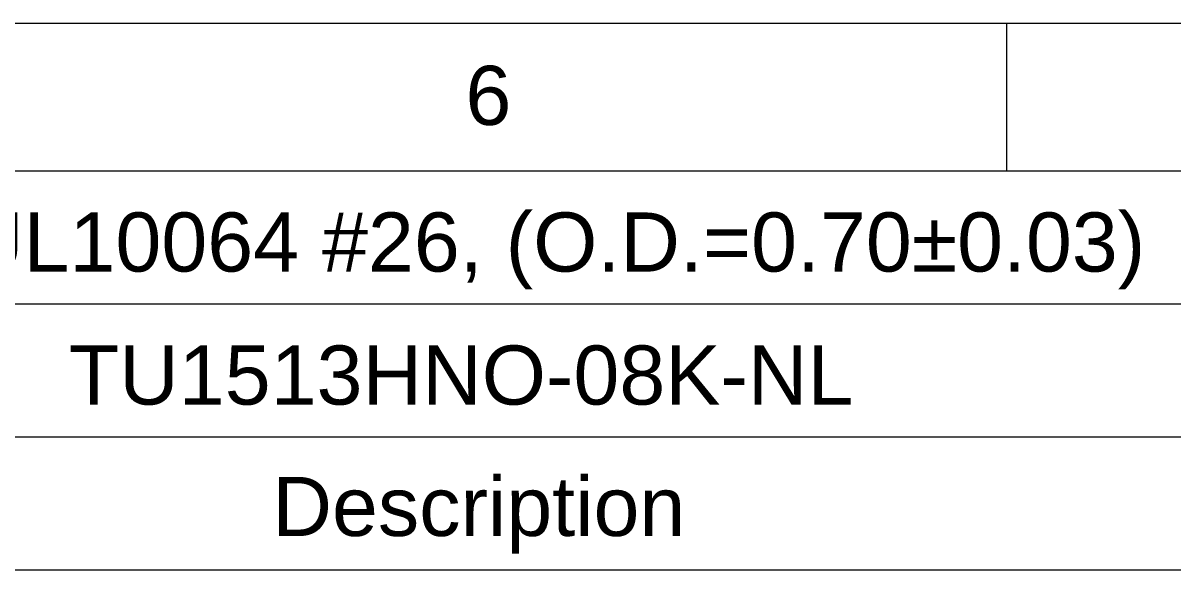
# Model space of a CAD drawing. Header units: inches. Extents: x 62 to 359, y 535 to 745.
# Drawn here: x 248.79 to 287.7, y 721.52 to 740.02 of the extents above; entities that cross this region are included whole.
import ezdxf

# ---------------------------------------------------------------- set-up
doc = ezdxf.new("R2010")
doc.units = ezdxf.units.IN
doc.header["$MEASUREMENT"] = 0
doc.layers.get('0').update_dxf_attribs({"lineweight": 5})
doc.styles.get("Standard").update_dxf_attribs({"font": 'ARIALUNI.TTF', "height": 3})

msp = doc.modelspace()

# ---------------------------------------------------------------- linework, layer by layer
for p, q in [((66.81, 740.019), (353.81, 740.019)), ((282.06, 740.019), (282.06, 735.019)), ((71.81, 735.019), (348.81, 735.019)), ((219.81, 730.519), (348.81, 730.519)), ((219.81, 726.019), (348.81, 726.019)), ((219.81, 721.519), (348.81, 721.519))]:
    msp.add_line(p, q)

# ---------------------------------------------------------------- texts
at = {"char_height": 2, "attachment_point": 1}
for s, insert, width in [('{6}', (263.756, 738.571), 1.80664), ('{UL10064 #26, (O.D.=0.70\\fArial|b0|i0|c1|p0;±\\fArial|b0|i0|c0|p0;0.03)}', (246.788, 733.612), 58.61068), ('{\\fArial|b0|i0|c0|p0;TU1513HNO-08K-NL}', (250.334, 729.112), 39.74877), ('{\\fArial|b0|i0|c0|p0;Description}', (257.223, 724.669), 39.74877)]:
    msp.add_mtext(s, dxfattribs=dict(at, insert=insert, width=width))

doc.saveas('drawing.dxf')
